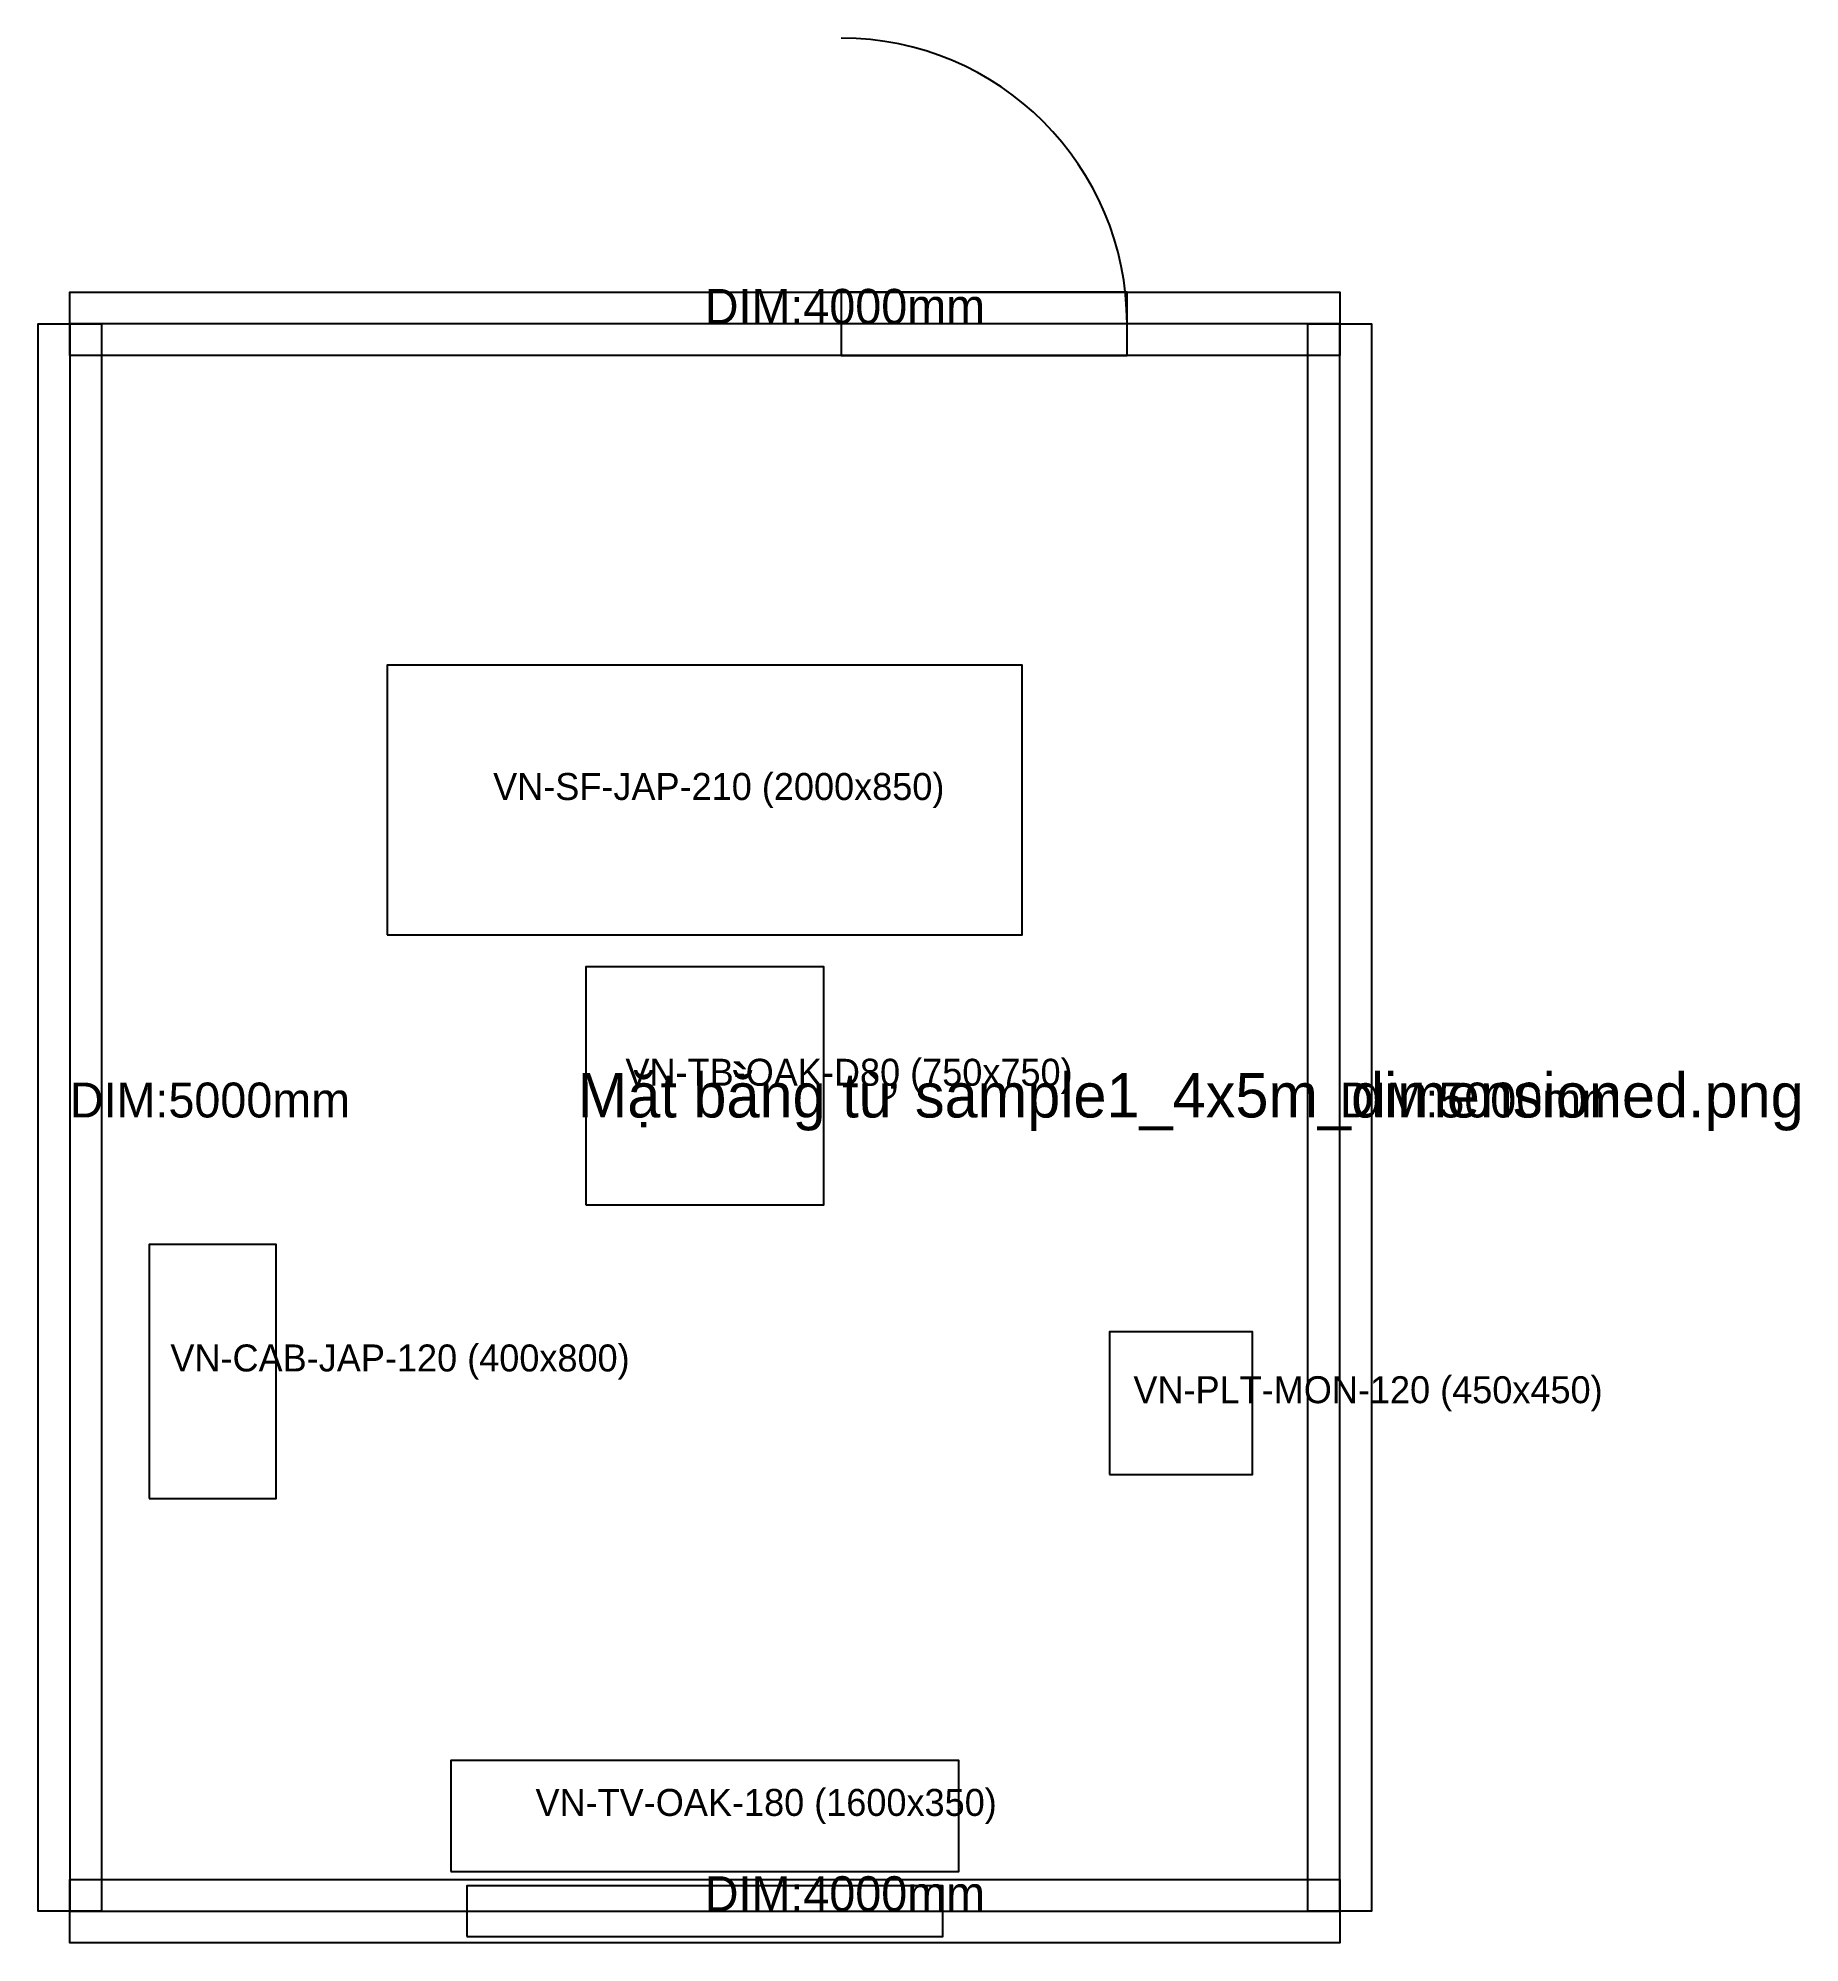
# Model space of a CAD drawing. Header units: millimetres. Extents: x -100 to 5449, y -100 to 5900.
import ezdxf

# ---------------------------------------------------------------- set-up
doc = ezdxf.new("R2010")
doc.units = ezdxf.units.MM
for name, color, linetype in [('A-DIM', 3, 'Continuous'), ('A-DOOR', 30, 'Continuous'), ('A-FURN', 40, 'Continuous'), ('A-ROOM-NAME', 252, 'Continuous'), ('A-WALL', 7, 'Continuous'), ('A-WIND', 140, 'Continuous')]:
    doc.layers.add(name, color=color, linetype=linetype)

msp = doc.modelspace()

# ---------------------------------------------------------------- linework, layer by layer
at = {"layer": 'A-DOOR'}
msp.add_lwpolyline([(2430, 4900), (3330, 4900), (3330, 5100), (2430, 5100)], close=True, dxfattribs=at)
msp.add_arc((2430, 5000), 900, 0, 90, dxfattribs=at)
at = {"layer": 'A-FURN'}
for points in [[(1000, 3075), (3000, 3075), (3000, 3925), (1000, 3925)], [(1625, 2225), (2375, 2225), (2375, 2975), (1625, 2975)], [(250, 1300), (650, 1300), (650, 2100), (250, 2100)], [(3275, 1375), (3725, 1375), (3725, 1825), (3275, 1825)], [(1200, 125), (2800, 125), (2800, 475), (1200, 475)]]:
    msp.add_lwpolyline(points, close=True, dxfattribs=at)
at = {"layer": 'A-WALL'}
for p, q in [((4000, 5000), (0, 5000)), ((0, 5000), (0, 0)), ((4000, 0), (4000, 5000)), ((0, 0), (4000, 0))]:
    msp.add_line(p, q, dxfattribs=at)
for points in [[(4000, 4900), (0, 4900), (0, 5100), (4000, 5100)], [(100, 5000), (100, 0), (-100, 0), (-100, 5000)], [(3900, 0), (3900, 5000), (4100, 5000), (4100, 0)], [(0, 100), (4000, 100), (4000, -100), (0, -100)]]:
    msp.add_lwpolyline(points, close=True, dxfattribs=at)
at = {"layer": 'A-WIND'}
msp.add_lwpolyline([(1250, -80), (2750, -80), (2750, 80), (1250, 80)], close=True, dxfattribs=at)

# ---------------------------------------------------------------- texts
at = {"layer": 'A-DIM'}
for s, p in [('DIM:4000mm', (2000, 5000)), ('DIM:5000mm', (0, 2500)), ('DIM:5000mm', (4000, 2500)), ('DIM:4000mm', (2000, 0))]:
    msp.add_text(s, height=110, dxfattribs=at).set_placement(p)
at = {"layer": 'A-FURN'}
for s, p in [('VN-SF-JAP-210 (2000x850)', (1333.3, 3500)), ('VN-TB-OAK-D80 (750x750)', (1750, 2600)), ('VN-CAB-JAP-120 (400x800)', (316.7, 1700)), ('VN-PLT-MON-120 (450x450)', (3350, 1600)), ('VN-TV-OAK-180 (1600x350)', (1466.7, 300))]:
    msp.add_text(s, height=85, dxfattribs=at).set_placement(p)
at = {"layer": 'A-ROOM-NAME'}
msp.add_text('Mặt bằng từ sample1_4x5m_dimensioned.png', height=140, dxfattribs=at).set_placement((1600, 2500))

doc.saveas('drawing.dxf')
